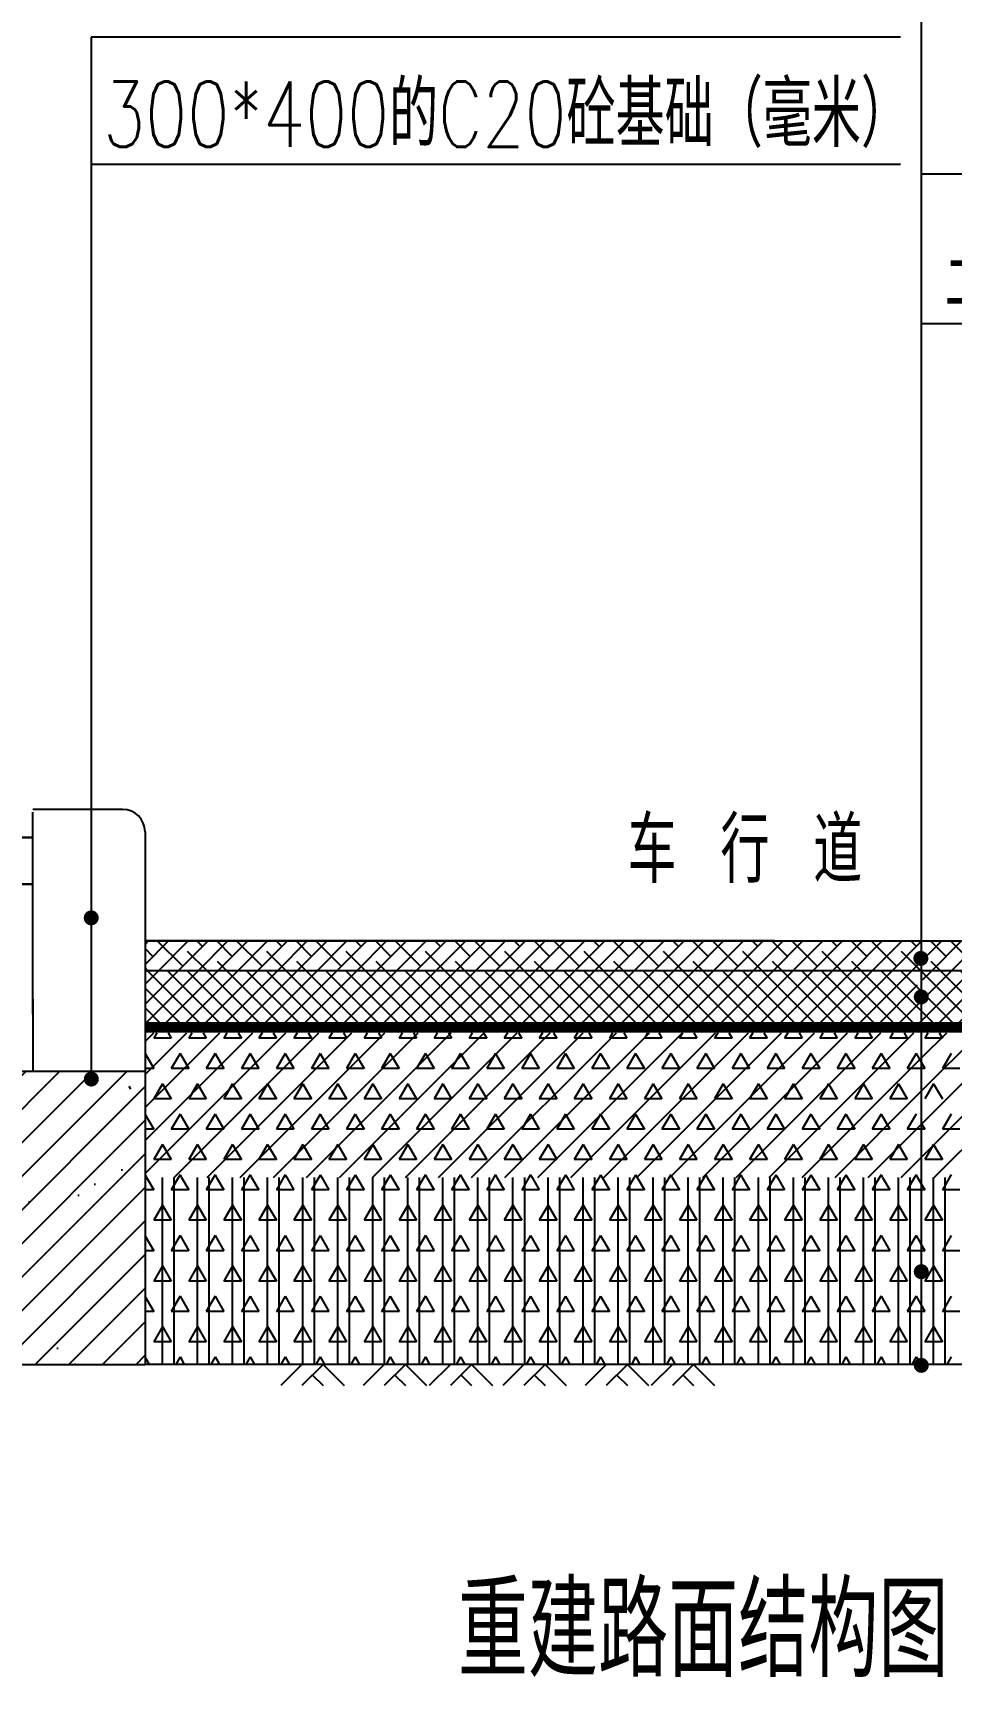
# Model space of a CAD drawing. Extents: x 755 to 3219, y -184 to 287.
# Drawn here: x 2882.8 to 2931.9, y -34.5 to 53.4 of the extents above; entities that cross this region are included whole.
import ezdxf

# ---------------------------------------------------------------- set-up
doc = ezdxf.new("R2010")
doc.units = 0
for name, color, linetype in [('2', 2, 'Continuous'), ('BX', 4, 'Continuous'), ('DIM', 4, 'Continuous'), ('pp-com', 7, 'Continuous'), ('R', 7, 'Continuous'), ('RN', 3, 'Continuous'), ('填充', 30, 'Continuous'), ('标注', 7, 'Continuous')]:
    doc.layers.add(name, color=color, linetype=linetype)
doc.styles.add('gpshz', font='txt.shx', dxfattribs={"width": 0.75, "bigfont": 'hztxt.shx'})
pattern_1 = [(37.5, (-610.9204, 17.651), (-0.320006, 9.788265), [0, -7.7216, 0, -8.636, 0, -8.255]), (7.5, (-610.92, 17.651), (8.990466, 14.3365), [0, -4.1656, 0, -6.9596, 0, -2.667]), (327.5, (-617.169, 17.651), (15.819847, 0.028744), [0, -2.54, 0, -9.144, 0, -11.938]), (317.5, (-617.169, 17.651), (15.27113, 4.458586), [0, -1.27, 0, -5.9944, 0, -6.858])]

msp = doc.modelspace()

# ---------------------------------------------------------------- hatches: boundary and pattern name
h = msp.add_hatch()
h.set_pattern_fill('ANSI31', color=256, scale=0.4, style=0)
h.set_pattern_definition([(45, (-610.9204, 17.6509), (-0.8980256, 0.8980256), [])])
h.paths.add_polyline_path([(2888.776, -2.253), (2888.772, -2.257), (2888.772, -2.085), (2885.894, -2.085), (2885.894, -2.306, -0.421592), (2886.099, -2.506, -1), (2885.699, -2.506, -0.406873), (2885.894, -2.306), (2885.894, -2.085), (2879.772, -2.085), (2879.772, -17.767), (2888.776, -17.767)])
h = msp.add_hatch()
h.set_pattern_fill('AR-SAND', color=256, scale=0.2, style=0)
h.set_pattern_definition(pattern_1)
h.paths.add_polyline_path([(2888.772, -2.885), (2888.772, -2.085), (2885.894, -2.085), (2885.894, -2.306, -0.421592), (2886.099, -2.506, -1), (2885.699, -2.506, -0.406873), (2885.894, -2.306), (2885.894, -2.085), (2879.772, -2.085), (2879.772, -17.767), (2888.776, -17.767), (2888.776, -2.885)])
h = msp.add_hatch()
h.set_pattern_fill('AR-SAND', color=256, style=0)
h.set_pattern_definition([(37.5, (-610.92, 17.65), (-1.60003, 48.94132), [0, -38.608, 0, -43.18, 0, -41.275]), (7.5, (-610.92, 17.65), (44.9523, 71.6825), [0, -20.828, 0, -34.798, 0, -13.335]), (327.5, (-642.162, 17.65), (79.09924, 0.1437), [0, -12.7, 0, -45.72, 0, -59.69]), (317.5, (-642.16, 17.65), (76.3556, 22.2929), [0, -6.35, 0, -29.972, 0, -34.29])])
h.paths.add_polyline_path([(2888.776, -2.253), (2888.772, -2.257), (2888.772, -2.085), (2885.894, -2.085), (2885.894, -2.306, -0.421592), (2886.099, -2.506, -1), (2885.699, -2.506, -0.406873), (2885.894, -2.306), (2885.894, -2.085), (2882.772, -2.085), (2882.772, -17.767), (2888.776, -17.767)])
h = msp.add_hatch()
h.set_pattern_fill('AR-SAND', color=256, scale=0.2, style=0)
h.set_pattern_definition(pattern_1)
h.paths.add_polyline_path([(2888.776, -2.253), (2888.772, -2.257), (2888.772, -2.085), (2885.894, -2.085), (2885.894, -2.306, -0.421592), (2886.099, -2.506, -1), (2885.699, -2.506, -0.406873), (2885.894, -2.306), (2885.894, -2.085), (2882.772, -2.085), (2882.772, -17.767), (2888.776, -17.767)])
at = {"layer": '填充'}
h = msp.add_hatch(dxfattribs=at)
h.set_pattern_fill('ANSI38', color=8, scale=6, style=0)
h.set_pattern_definition([(45, (-674.6232, 4.052), (-0.53033009, 0.53033009), []), (135, (-674.6232, 4.052), (-1.59099026, 0.53033009), [1.875, -1.125])])
h.paths.add_polyline_path([(2930.294, 4.482), (2930.294, 4.883), (2930.294, 4.883), (2930.294, 4.883), (2930.294, 4.482, -0.000002), (2930.294, 4.482), (2930.294, 4.883), (2888.772, 4.883), (2888.772, 3.283), (2930.294, 3.283), (2930.294, 3.842), (2930.294, 4.082), (2930.294, 4.082), (2930.294, 4.482, 0.000002)])
h.paths.add_polyline_path([(2952.761, 4.883), (2930.294, 4.883), (2930.294, 4.793, -0.414214), (2930.494, 4.593, -0.414211), (2930.294, 4.393), (2930.294, 3.283), (2952.761, 3.283)])
h = msp.add_hatch(dxfattribs=at)
h.set_pattern_fill('ANSI37', color=8, scale=6, style=0)
h.set_pattern_definition([(45, (-674.6232, 4.052), (-0.53033009, 0.53033009), []), (135, (-674.6232, 4.052), (-0.53033009, -0.53033009), [])])
h.paths.add_polyline_path([(2930.294, 2.425, -0.446775), (2930.072, 2.624, -0.446772), (2930.294, 2.823), (2930.294, 3.092), (2930.294, 3.092), (2930.294, 3.283), (2888.772, 3.283), (2888.772, 0.483), (2930.294, 0.483)])
h.paths.add_polyline_path([(2952.761, 3.283), (2930.294, 3.283), (2930.294, 2.823, -0.382387), (2930.472, 2.624, -0.382385), (2930.294, 2.425), (2930.294, 0.483), (2952.761, 0.483)])

# ---------------------------------------------------------------- linework, layer by layer
at = {"color": 6}
for p, q in [((2922.432, 4.883, 2085.19), (2888.776, 4.883, 2085.19)), ((2922.437, 4.883, 2085.19), (2888.781, 4.883, 2085.19)), ((2952.761, 3.283, 2085.19), (2888.781, 3.283, 2085.19)), ((2952.761, 0.483, 2085.19), (2888.781, 0.483, 2085.19))]:
    msp.add_line(p, q, dxfattribs=at)
at = {"color": 8}
for p, q in [((2888.772, -0.49), (2889.234, -0.027)), ((2888.772, -2.257), (2891.002, -0.027)), ((2888.776, -4.021), (2892.769, -0.027)), ((2888.776, -5.788), (2894.537, -0.027)), ((2888.776, -7.556), (2896.305, -0.027)), ((2890.333, -7.767), (2898.073, -0.027)), ((2892.101, -7.767), (2899.84, -0.027)), ((2893.869, -7.767), (2901.608, -0.027)), ((2895.637, -7.767), (2903.376, -0.027)), ((2897.404, -7.767), (2905.144, -0.027)), ((2899.172, -7.767), (2906.911, -0.027)), ((2900.94, -7.767), (2908.679, -0.027)), ((2902.708, -7.767), (2910.447, -0.027)), ((2904.475, -7.767), (2912.215, -0.027)), ((2906.243, -7.767), (2913.983, -0.027)), ((2908.011, -7.767), (2915.75, -0.027)), ((2909.779, -7.767), (2917.518, -0.027)), ((2911.547, -7.767), (2919.286, -0.027)), ((2913.314, -7.767), (2921.054, -0.027)), ((2915.082, -7.767), (2922.821, -0.027)), ((2916.85, -7.767), (2924.589, -0.027)), ((2918.618, -7.767), (2926.357, -0.027)), ((2920.385, -7.767), (2928.125, -0.027)), ((2922.153, -7.767), (2929.892, -0.027)), ((2930.295, -1.393), (2931.66, -0.027)), ((2930.295, -3.161), (2933.428, -0.027)), ((2930.295, -4.928), (2935.196, -0.027)), ((2930.295, -6.696), (2936.964, -0.027)), ((2930.992, -7.767), (2938.731, -0.027)), ((2923.921, -7.767), (2930.295, -1.393)), ((2925.689, -7.767), (2930.295, -3.161)), ((2927.456, -7.767), (2930.295, -4.928)), ((2929.224, -7.767), (2930.295, -6.696)), ((2889.705, -17.767), (2889.705, -7.767)), ((2890.33, -17.767), (2890.33, -7.767)), ((2891.58, -17.767), (2891.58, -7.767)), ((2892.205, -17.767), (2892.205, -7.767)), ((2893.455, -17.767), (2893.455, -7.767)), ((2894.08, -17.767), (2894.08, -7.767)), ((2895.33, -17.767), (2895.33, -7.767)), ((2895.955, -17.767), (2895.955, -7.767)), ((2897.205, -17.767), (2897.205, -7.767)), ((2897.83, -17.767), (2897.83, -7.767)), ((2899.08, -17.767), (2899.08, -7.767)), ((2899.705, -17.767), (2899.705, -7.767)), ((2900.955, -17.767), (2900.955, -7.767)), ((2901.58, -17.767), (2901.58, -7.767)), ((2902.83, -17.767), (2902.83, -7.767)), ((2903.455, -17.767), (2903.455, -7.767)), ((2904.705, -17.767), (2904.705, -7.767)), ((2905.33, -17.767), (2905.33, -7.767)), ((2906.58, -17.767), (2906.58, -7.767)), ((2907.205, -17.767), (2907.205, -7.767)), ((2908.455, -17.767), (2908.455, -7.767)), ((2909.08, -17.767), (2909.08, -7.767)), ((2910.33, -17.767), (2910.33, -7.767)), ((2910.955, -17.767), (2910.955, -7.767)), ((2912.205, -17.767), (2912.205, -7.767)), ((2912.83, -17.767), (2912.83, -7.767)), ((2914.08, -17.767), (2914.08, -7.767)), ((2914.705, -17.767), (2914.705, -7.767)), ((2915.955, -17.767), (2915.955, -7.767)), ((2916.58, -17.767), (2916.58, -7.767)), ((2917.83, -17.767), (2917.83, -7.767)), ((2918.455, -17.767), (2918.455, -7.767)), ((2919.705, -17.767), (2919.705, -7.767)), ((2920.33, -17.767), (2920.33, -7.767)), ((2921.58, -17.767), (2921.58, -7.767)), ((2922.205, -17.767), (2922.205, -7.767)), ((2923.455, -17.767), (2923.455, -7.767)), ((2924.08, -17.767), (2924.08, -7.767)), ((2925.33, -17.767), (2925.33, -7.767)), ((2925.955, -17.767), (2925.955, -7.767)), ((2927.205, -17.767), (2927.205, -7.767)), ((2927.83, -17.767), (2927.83, -7.767)), ((2929.08, -17.767), (2929.08, -7.767)), ((2929.705, -17.767), (2929.705, -7.767)), ((2930.955, -17.767), (2930.955, -7.767)), ((2931.58, -17.767), (2931.58, -7.767))]:
    msp.add_line(p, q, dxfattribs=at)
for p, q in [((2897.162, -17.767, 2085.19), (2896.031, -18.898, 2085.19)), ((2898.293, -17.767, 2085.19), (2897.162, -18.898, 2085.19)), ((2897.732, -18.337, 2085.19), (2898.293, -18.898, 2085.19)), ((2898.293, -17.767, 2085.19), (2899.425, -18.898, 2085.19)), ((2901.567, -17.767, 2085.19), (2900.436, -18.898, 2085.19)), ((2902.699, -17.767, 2085.19), (2901.567, -18.898, 2085.19)), ((2902.138, -18.337, 2085.19), (2902.699, -18.898, 2085.19)), ((2902.699, -17.767, 2085.19), (2903.83, -18.898, 2085.19)), ((2905.104, -17.767, 2085.19), (2903.973, -18.898, 2085.19)), ((2906.235, -17.767, 2085.19), (2905.104, -18.898, 2085.19)), ((2905.674, -18.337, 2085.19), (2906.235, -18.898, 2085.19)), ((2906.235, -17.767, 2085.19), (2907.367, -18.898, 2085.19)), ((2909.038, -17.767, 2085.19), (2907.906, -18.898, 2085.19)), ((2910.169, -17.767, 2085.19), (2909.038, -18.898, 2085.19)), ((2909.608, -18.337, 2085.19), (2910.169, -18.898, 2085.19)), ((2910.169, -17.767, 2085.19), (2911.3, -18.898, 2085.19)), ((2913.443, -17.767, 2085.19), (2912.312, -18.898, 2085.19)), ((2914.574, -17.767, 2085.19), (2913.443, -18.898, 2085.19)), ((2914.013, -18.337, 2085.19), (2914.574, -18.898, 2085.19)), ((2914.574, -17.767, 2085.19), (2915.706, -18.898, 2085.19)), ((2916.98, -17.767, 2085.19), (2915.848, -18.898, 2085.19)), ((2918.111, -17.767, 2085.19), (2916.98, -18.898, 2085.19)), ((2917.55, -18.337, 2085.19), (2918.111, -18.898, 2085.19)), ((2918.111, -17.767, 2085.19), (2919.242, -18.898, 2085.19))]:
    msp.add_line(p, q)
at = {"color": 6, "const_width": 0.5, "elevation": 2085.19}
msp.add_lwpolyline([(2888.776, 0.233), (2952.761, 0.233)], dxfattribs=at)
at = {"layer": '2', "const_width": 0.4}
for points, elevation in [([(2930.072, 3.948, 1), (2930.472, 3.948, 1)], 4170.379), ([(2930.095, 1.886, 1), (2930.495, 1.886, 1)], 4170.379), ([(2930.095, -12.81, 1), (2930.495, -12.81, 1)], 2085.19), ([(2930.095, -17.819, 1), (2930.495, -17.819, 1)], 2085.19)]:
    msp.add_lwpolyline(points, format="xyb", close=True, dxfattribs=dict(at, elevation=elevation))
at = {"layer": 'BX'}
for p, q in [((2887.572, 11.915, 2085.19), (2882.772, 11.915, 2085.19)), ((2888.772, 10.715, 2085.19), (2888.772, -2.885, 2085.19)), ((2879.772, -2.085, 2085.19), (2888.772, -2.085, 2085.19)), ((2879.772, -17.767, 2085.19), (2888.772, -17.767, 2085.19))]:
    msp.add_line(p, q, dxfattribs=at)
msp.add_arc((2887.572, 10.715, 2085.19), 1.2, 360, 90, dxfattribs=at)
at = {"layer": 'DIM', "const_width": 0.4, "elevation": 2085.19}
for points in [[(2885.694, 6.115, 1), (2886.094, 6.115, 1)], [(2885.699, -2.506, 1), (2886.099, -2.506, 1)]]:
    msp.add_lwpolyline(points, format="xyb", close=True, dxfattribs=at)
at = {"layer": 'pp-com', "color": 4}
for p, q in [((2882.772, 0.972, 2085.19), (2882.772, 11.772, 2085.19)), ((2882.772, 1.772, 2085.19), (2882.772, -2.085, 2085.19))]:
    msp.add_line(p, q, dxfattribs=at)
at = {"layer": 'R', "const_width": 0.125, "elevation": 2085.19}
for points in [[(2882.764, 10.415), (2848.632, 10.415)], [(2882.764, 7.915), (2848.632, 7.915)]]:
    msp.add_lwpolyline(points, dxfattribs=at)
at = {"layer": 'RN', "color": 6}
for p, q in [((2888.772, 4.883, 2085.19), (2922.432, 4.883, 2085.19)), ((2888.772, 4.883, 2085.19), (2912.515, 4.883, 2085.19)), ((2888.776, 4.883, 2085.19), (2952.761, 4.883, 2085.19)), ((2888.776, 0.233, 2085.19), (2888.776, -17.767, 2085.19)), ((2952.761, -17.767, 2085.19), (2888.776, -17.767, 2085.19))]:
    msp.add_line(p, q, dxfattribs=at)
at = {"layer": '填充', "color": 8}
for p, q in [((2889.404, -0.027), (2889.236, -0.319)), ((2890.173, -0.319), (2889.236, -0.319)), ((2890.005, -0.027), (2890.173, -0.319)), ((2891.279, -0.027), (2891.111, -0.319)), ((2892.048, -0.319), (2891.111, -0.319)), ((2891.88, -0.027), (2892.048, -0.319)), ((2893.154, -0.027), (2892.986, -0.319)), ((2893.923, -0.319), (2892.986, -0.319)), ((2893.755, -0.027), (2893.923, -0.319)), ((2895.029, -0.027), (2894.861, -0.319)), ((2895.798, -0.319), (2894.861, -0.319)), ((2895.63, -0.027), (2895.798, -0.319)), ((2896.904, -0.027), (2896.736, -0.319)), ((2897.673, -0.319), (2896.736, -0.319)), ((2897.505, -0.027), (2897.673, -0.319)), ((2898.779, -0.027), (2898.611, -0.319)), ((2899.548, -0.319), (2898.611, -0.319)), ((2899.38, -0.027), (2899.548, -0.319)), ((2900.654, -0.027), (2900.486, -0.319)), ((2901.423, -0.319), (2900.486, -0.319)), ((2901.255, -0.027), (2901.423, -0.319)), ((2902.529, -0.027), (2902.361, -0.319)), ((2903.298, -0.319), (2902.361, -0.319)), ((2903.13, -0.027), (2903.298, -0.319)), ((2904.404, -0.027), (2904.236, -0.319)), ((2905.173, -0.319), (2904.236, -0.319)), ((2905.005, -0.027), (2905.173, -0.319)), ((2906.279, -0.027), (2906.111, -0.319)), ((2907.048, -0.319), (2906.111, -0.319)), ((2906.88, -0.027), (2907.048, -0.319)), ((2908.154, -0.027), (2907.986, -0.319)), ((2908.923, -0.319), (2907.986, -0.319)), ((2908.755, -0.027), (2908.923, -0.319)), ((2910.029, -0.027), (2909.861, -0.319)), ((2910.798, -0.319), (2909.861, -0.319)), ((2910.63, -0.027), (2910.798, -0.319)), ((2911.904, -0.027), (2911.736, -0.319)), ((2912.673, -0.319), (2911.736, -0.319)), ((2912.505, -0.027), (2912.673, -0.319)), ((2913.779, -0.027), (2913.611, -0.319)), ((2914.548, -0.319), (2913.611, -0.319)), ((2914.38, -0.027), (2914.548, -0.319)), ((2915.654, -0.027), (2915.486, -0.319)), ((2916.423, -0.319), (2915.486, -0.319)), ((2916.255, -0.027), (2916.423, -0.319)), ((2917.529, -0.027), (2917.361, -0.319)), ((2918.298, -0.319), (2917.361, -0.319)), ((2918.13, -0.027), (2918.298, -0.319)), ((2919.404, -0.027), (2919.236, -0.319)), ((2920.173, -0.319), (2919.236, -0.319)), ((2920.005, -0.027), (2920.173, -0.319)), ((2921.279, -0.027), (2921.111, -0.319)), ((2922.048, -0.319), (2921.111, -0.319)), ((2921.88, -0.027), (2922.048, -0.319)), ((2923.154, -0.027), (2922.986, -0.319)), ((2923.923, -0.319), (2922.986, -0.319)), ((2923.755, -0.027), (2923.923, -0.319)), ((2925.029, -0.027), (2924.861, -0.319)), ((2925.798, -0.319), (2924.861, -0.319)), ((2925.63, -0.027), (2925.798, -0.319)), ((2926.904, -0.027), (2926.736, -0.319)), ((2927.673, -0.319), (2926.736, -0.319)), ((2927.505, -0.027), (2927.673, -0.319)), ((2928.779, -0.027), (2928.611, -0.319)), ((2929.548, -0.319), (2928.611, -0.319)), ((2929.38, -0.027), (2929.548, -0.319)), ((2930.654, -0.027), (2930.486, -0.319)), ((2931.423, -0.319), (2930.486, -0.319)), ((2931.255, -0.027), (2931.423, -0.319)), ((2888.772, -1.139), (2889.236, -1.943)), ((2890.642, -1.131), (2890.173, -1.943)), ((2890.642, -1.131), (2891.111, -1.943)), ((2892.517, -1.131), (2892.048, -1.943)), ((2892.517, -1.131), (2892.986, -1.943)), ((2894.392, -1.131), (2893.923, -1.943)), ((2894.392, -1.131), (2894.861, -1.943)), ((2896.267, -1.131), (2895.798, -1.943)), ((2896.267, -1.131), (2896.736, -1.943)), ((2898.142, -1.131), (2897.673, -1.943)), ((2898.142, -1.131), (2898.611, -1.943)), ((2900.017, -1.131), (2899.548, -1.943)), ((2900.017, -1.131), (2900.486, -1.943)), ((2901.892, -1.131), (2901.423, -1.943)), ((2901.892, -1.131), (2902.361, -1.943)), ((2903.767, -1.131), (2903.298, -1.943)), ((2903.767, -1.131), (2904.236, -1.943)), ((2905.642, -1.131), (2905.173, -1.943)), ((2905.642, -1.131), (2906.111, -1.943)), ((2907.517, -1.131), (2907.048, -1.943)), ((2907.517, -1.131), (2907.986, -1.943)), ((2909.392, -1.131), (2908.923, -1.943)), ((2909.392, -1.131), (2909.861, -1.943)), ((2911.267, -1.131), (2910.798, -1.943)), ((2911.267, -1.131), (2911.736, -1.943)), ((2913.142, -1.131), (2912.673, -1.943)), ((2913.142, -1.131), (2913.611, -1.943)), ((2915.017, -1.131), (2914.548, -1.943)), ((2915.017, -1.131), (2915.486, -1.943)), ((2916.892, -1.131), (2916.423, -1.943)), ((2916.892, -1.131), (2917.361, -1.943)), ((2918.767, -1.131), (2918.298, -1.943)), ((2918.767, -1.131), (2919.236, -1.943)), ((2920.642, -1.131), (2920.173, -1.943)), ((2920.642, -1.131), (2921.111, -1.943)), ((2922.517, -1.131), (2922.048, -1.943)), ((2922.517, -1.131), (2922.986, -1.943)), ((2924.392, -1.131), (2923.923, -1.943)), ((2924.392, -1.131), (2924.861, -1.943)), ((2926.267, -1.131), (2925.798, -1.943)), ((2926.267, -1.131), (2926.736, -1.943)), ((2928.142, -1.131), (2927.673, -1.943)), ((2928.142, -1.131), (2928.611, -1.943)), ((2930.017, -1.131), (2929.548, -1.943)), ((2930.017, -1.131), (2930.295, -1.612)), ((2930.295, -1.612), (2930.486, -1.943)), ((2931.892, -1.131), (2931.423, -1.943)), ((2889.236, -1.943), (2888.772, -1.943)), ((2891.111, -1.943), (2890.173, -1.943)), ((2892.986, -1.943), (2892.048, -1.943)), ((2894.861, -1.943), (2893.923, -1.943)), ((2896.736, -1.943), (2895.798, -1.943)), ((2898.611, -1.943), (2897.673, -1.943)), ((2900.486, -1.943), (2899.548, -1.943)), ((2902.361, -1.943), (2901.423, -1.943)), ((2904.236, -1.943), (2903.298, -1.943)), ((2906.111, -1.943), (2905.173, -1.943)), ((2907.986, -1.943), (2907.048, -1.943)), ((2909.861, -1.943), (2908.923, -1.943)), ((2911.736, -1.943), (2910.798, -1.943)), ((2913.611, -1.943), (2912.673, -1.943)), ((2915.486, -1.943), (2914.548, -1.943)), ((2917.361, -1.943), (2916.423, -1.943)), ((2919.236, -1.943), (2918.298, -1.943)), ((2921.111, -1.943), (2920.173, -1.943)), ((2922.986, -1.943), (2922.048, -1.943)), ((2924.861, -1.943), (2923.923, -1.943)), ((2926.736, -1.943), (2925.798, -1.943)), ((2928.611, -1.943), (2927.673, -1.943)), ((2930.295, -1.943), (2929.548, -1.943)), ((2930.486, -1.943), (2930.295, -1.943)), ((2932.361, -1.943), (2931.423, -1.943)), ((2887.904, -2.885), (2887.992, -3.037)), ((2889.705, -2.755), (2889.236, -3.567)), ((2889.705, -2.755), (2890.173, -3.567)), ((2891.58, -2.755), (2891.111, -3.567)), ((2891.58, -2.755), (2892.048, -3.567)), ((2893.455, -2.755), (2892.986, -3.567)), ((2893.455, -2.755), (2893.923, -3.567)), ((2895.33, -2.755), (2894.861, -3.567)), ((2895.33, -2.755), (2895.798, -3.567)), ((2897.205, -2.755), (2896.736, -3.567)), ((2897.205, -2.755), (2897.673, -3.567)), ((2899.08, -2.755), (2898.611, -3.567)), ((2899.08, -2.755), (2899.548, -3.567)), ((2900.955, -2.755), (2900.486, -3.567)), ((2900.955, -2.755), (2901.423, -3.567)), ((2902.83, -2.755), (2902.361, -3.567)), ((2902.83, -2.755), (2903.298, -3.567)), ((2904.705, -2.755), (2904.236, -3.567)), ((2904.705, -2.755), (2905.173, -3.567)), ((2906.58, -2.755), (2906.111, -3.567)), ((2906.58, -2.755), (2907.048, -3.567)), ((2908.455, -2.755), (2907.986, -3.567)), ((2908.455, -2.755), (2908.923, -3.567)), ((2910.33, -2.755), (2909.861, -3.567)), ((2910.33, -2.755), (2910.798, -3.567)), ((2912.205, -2.755), (2911.736, -3.567)), ((2912.205, -2.755), (2912.673, -3.567)), ((2914.08, -2.755), (2913.611, -3.567)), ((2914.08, -2.755), (2914.548, -3.567)), ((2915.955, -2.755), (2915.486, -3.567)), ((2915.955, -2.755), (2916.423, -3.567)), ((2917.83, -2.755), (2917.361, -3.567)), ((2917.83, -2.755), (2918.298, -3.567)), ((2919.705, -2.755), (2919.236, -3.567)), ((2919.705, -2.755), (2920.173, -3.567)), ((2921.58, -2.755), (2921.111, -3.567)), ((2921.58, -2.755), (2922.048, -3.567)), ((2923.455, -2.755), (2922.986, -3.567)), ((2923.455, -2.755), (2923.923, -3.567)), ((2925.33, -2.755), (2924.861, -3.567)), ((2925.33, -2.755), (2925.798, -3.567)), ((2927.205, -2.755), (2926.736, -3.567)), ((2927.205, -2.755), (2927.673, -3.567)), ((2929.08, -2.755), (2928.611, -3.567)), ((2929.08, -2.755), (2929.548, -3.567)), ((2930.955, -2.755), (2930.486, -3.567)), ((2930.955, -2.755), (2931.423, -3.567)), ((2888.776, -4.395), (2889.236, -5.191)), ((2890.173, -3.567), (2889.236, -3.567)), ((2890.642, -4.379), (2890.173, -5.191)), ((2890.642, -4.379), (2891.111, -5.191)), ((2892.048, -3.567), (2891.111, -3.567)), ((2892.517, -4.379), (2892.048, -5.191)), ((2892.517, -4.379), (2892.986, -5.191)), ((2893.923, -3.567), (2892.986, -3.567)), ((2894.392, -4.379), (2893.923, -5.191)), ((2894.392, -4.379), (2894.861, -5.191)), ((2895.798, -3.567), (2894.861, -3.567)), ((2896.267, -4.379), (2895.798, -5.191)), ((2896.267, -4.379), (2896.736, -5.191)), ((2897.673, -3.567), (2896.736, -3.567)), ((2898.142, -4.379), (2897.673, -5.191)), ((2898.142, -4.379), (2898.611, -5.191)), ((2899.548, -3.567), (2898.611, -3.567)), ((2900.017, -4.379), (2899.548, -5.191)), ((2900.017, -4.379), (2900.486, -5.191)), ((2901.423, -3.567), (2900.486, -3.567)), ((2901.892, -4.379), (2901.423, -5.191)), ((2901.892, -4.379), (2902.361, -5.191)), ((2903.298, -3.567), (2902.361, -3.567)), ((2903.767, -4.379), (2903.298, -5.191)), ((2903.767, -4.379), (2904.236, -5.191)), ((2905.173, -3.567), (2904.236, -3.567)), ((2905.642, -4.379), (2905.173, -5.191)), ((2905.642, -4.379), (2906.111, -5.191)), ((2907.048, -3.567), (2906.111, -3.567)), ((2907.517, -4.379), (2907.048, -5.191)), ((2907.517, -4.379), (2907.986, -5.191)), ((2908.923, -3.567), (2907.986, -3.567)), ((2909.392, -4.379), (2908.923, -5.191)), ((2909.392, -4.379), (2909.861, -5.191)), ((2910.798, -3.567), (2909.861, -3.567)), ((2911.267, -4.379), (2910.798, -5.191)), ((2911.267, -4.379), (2911.736, -5.191)), ((2912.673, -3.567), (2911.736, -3.567)), ((2913.142, -4.379), (2912.673, -5.191)), ((2913.142, -4.379), (2913.611, -5.191)), ((2914.548, -3.567), (2913.611, -3.567)), ((2915.017, -4.379), (2914.548, -5.191)), ((2915.017, -4.379), (2915.486, -5.191)), ((2916.423, -3.567), (2915.486, -3.567)), ((2916.892, -4.379), (2916.423, -5.191)), ((2916.892, -4.379), (2917.361, -5.191)), ((2918.298, -3.567), (2917.361, -3.567)), ((2918.767, -4.379), (2918.298, -5.191)), ((2918.767, -4.379), (2919.236, -5.191)), ((2920.173, -3.567), (2919.236, -3.567)), ((2920.642, -4.379), (2920.173, -5.191)), ((2920.642, -4.379), (2921.111, -5.191)), ((2922.048, -3.567), (2921.111, -3.567)), ((2922.517, -4.379), (2922.048, -5.191)), ((2922.517, -4.379), (2922.986, -5.191)), ((2923.923, -3.567), (2922.986, -3.567)), ((2924.392, -4.379), (2923.923, -5.191)), ((2924.392, -4.379), (2924.861, -5.191)), ((2925.798, -3.567), (2924.861, -3.567)), ((2926.267, -4.379), (2925.798, -5.191)), ((2926.267, -4.379), (2926.736, -5.191)), ((2927.673, -3.567), (2926.736, -3.567)), ((2928.142, -4.379), (2927.673, -5.191)), ((2928.142, -4.379), (2928.611, -5.191)), ((2929.548, -3.567), (2928.611, -3.567)), ((2930.017, -4.379), (2929.548, -5.191)), ((2931.892, -4.379), (2931.423, -5.191)), ((2889.236, -5.191), (2888.776, -5.191)), ((2891.111, -5.191), (2890.173, -5.191)), ((2892.986, -5.191), (2892.048, -5.191)), ((2894.861, -5.191), (2893.923, -5.191)), ((2896.736, -5.191), (2895.798, -5.191)), ((2898.611, -5.191), (2897.673, -5.191)), ((2900.486, -5.191), (2899.548, -5.191)), ((2902.361, -5.191), (2901.423, -5.191)), ((2904.236, -5.191), (2903.298, -5.191)), ((2906.111, -5.191), (2905.173, -5.191)), ((2907.986, -5.191), (2907.048, -5.191)), ((2909.861, -5.191), (2908.923, -5.191)), ((2911.736, -5.191), (2910.798, -5.191)), ((2913.611, -5.191), (2912.673, -5.191)), ((2915.486, -5.191), (2914.548, -5.191)), ((2917.361, -5.191), (2916.423, -5.191)), ((2919.236, -5.191), (2918.298, -5.191)), ((2921.111, -5.191), (2920.173, -5.191)), ((2922.986, -5.191), (2922.048, -5.191)), ((2924.861, -5.191), (2923.923, -5.191)), ((2926.736, -5.191), (2925.798, -5.191)), ((2928.611, -5.191), (2927.673, -5.191)), ((2930.295, -5.191), (2929.548, -5.191)), ((2930.295, -4.86), (2930.486, -5.191)), ((2930.486, -5.191), (2930.295, -5.191)), ((2932.361, -5.191), (2931.423, -5.191)), ((2889.705, -6.003), (2889.236, -6.815)), ((2889.705, -6.003), (2890.173, -6.815)), ((2891.58, -6.003), (2891.111, -6.815)), ((2891.58, -6.003), (2892.048, -6.815)), ((2893.455, -6.003), (2892.986, -6.815)), ((2893.455, -6.003), (2893.923, -6.815)), ((2895.33, -6.003), (2894.861, -6.815)), ((2895.33, -6.003), (2895.798, -6.815)), ((2897.205, -6.003), (2896.736, -6.815)), ((2897.205, -6.003), (2897.673, -6.815)), ((2899.08, -6.003), (2898.611, -6.815)), ((2899.08, -6.003), (2899.548, -6.815)), ((2900.955, -6.003), (2900.486, -6.815)), ((2900.955, -6.003), (2901.423, -6.815)), ((2902.83, -6.003), (2902.361, -6.815)), ((2902.83, -6.003), (2903.298, -6.815)), ((2904.705, -6.003), (2904.236, -6.815)), ((2904.705, -6.003), (2905.173, -6.815)), ((2906.58, -6.003), (2906.111, -6.815)), ((2906.58, -6.003), (2907.048, -6.815)), ((2908.455, -6.003), (2907.986, -6.815)), ((2908.455, -6.003), (2908.923, -6.815)), ((2910.33, -6.003), (2909.861, -6.815)), ((2910.33, -6.003), (2910.798, -6.815)), ((2912.205, -6.003), (2911.736, -6.815)), ((2912.205, -6.003), (2912.673, -6.815)), ((2914.08, -6.003), (2913.611, -6.815)), ((2914.08, -6.003), (2914.548, -6.815)), ((2915.955, -6.003), (2915.486, -6.815)), ((2915.955, -6.003), (2916.423, -6.815)), ((2917.83, -6.003), (2917.361, -6.815)), ((2917.83, -6.003), (2918.298, -6.815)), ((2919.705, -6.003), (2919.236, -6.815)), ((2919.705, -6.003), (2920.173, -6.815)), ((2921.58, -6.003), (2921.111, -6.815)), ((2921.58, -6.003), (2922.048, -6.815)), ((2923.455, -6.003), (2922.986, -6.815)), ((2923.455, -6.003), (2923.923, -6.815)), ((2925.33, -6.003), (2924.861, -6.815)), ((2925.33, -6.003), (2925.798, -6.815)), ((2927.205, -6.003), (2926.736, -6.815)), ((2927.205, -6.003), (2927.673, -6.815)), ((2929.08, -6.003), (2928.611, -6.815)), ((2929.08, -6.003), (2929.548, -6.815)), ((2930.955, -6.003), (2930.486, -6.815)), ((2930.955, -6.003), (2931.423, -6.815)), ((2890.173, -6.815), (2889.236, -6.815)), ((2892.048, -6.815), (2891.111, -6.815)), ((2893.923, -6.815), (2892.986, -6.815)), ((2895.798, -6.815), (2894.861, -6.815)), ((2897.673, -6.815), (2896.736, -6.815)), ((2899.548, -6.815), (2898.611, -6.815)), ((2901.423, -6.815), (2900.486, -6.815)), ((2903.298, -6.815), (2902.361, -6.815)), ((2905.173, -6.815), (2904.236, -6.815)), ((2907.048, -6.815), (2906.111, -6.815)), ((2908.923, -6.815), (2907.986, -6.815)), ((2910.798, -6.815), (2909.861, -6.815)), ((2912.673, -6.815), (2911.736, -6.815)), ((2914.548, -6.815), (2913.611, -6.815)), ((2916.423, -6.815), (2915.486, -6.815)), ((2918.298, -6.815), (2917.361, -6.815)), ((2920.173, -6.815), (2919.236, -6.815)), ((2922.048, -6.815), (2921.111, -6.815)), ((2923.923, -6.815), (2922.986, -6.815)), ((2925.798, -6.815), (2924.861, -6.815)), ((2927.673, -6.815), (2926.736, -6.815)), ((2929.548, -6.815), (2928.611, -6.815)), ((2931.423, -6.815), (2930.486, -6.815)), ((2888.776, -7.642), (2888.848, -7.767)), ((2888.848, -7.767), (2889.236, -8.438)), ((2890.561, -7.767), (2890.173, -8.438)), ((2890.642, -7.627), (2890.561, -7.767)), ((2890.642, -7.627), (2890.723, -7.767)), ((2890.723, -7.767), (2891.111, -8.438)), ((2892.436, -7.767), (2892.048, -8.438)), ((2892.517, -7.627), (2892.436, -7.767)), ((2892.517, -7.627), (2892.598, -7.767)), ((2892.598, -7.767), (2892.986, -8.438)), ((2894.311, -7.767), (2893.923, -8.438)), ((2894.392, -7.627), (2894.311, -7.767)), ((2894.392, -7.627), (2894.473, -7.767)), ((2894.473, -7.767), (2894.861, -8.438)), ((2896.186, -7.767), (2895.798, -8.438)), ((2896.267, -7.627), (2896.186, -7.767)), ((2896.267, -7.627), (2896.348, -7.767)), ((2896.348, -7.767), (2896.736, -8.438)), ((2898.061, -7.767), (2897.673, -8.438)), ((2898.142, -7.627), (2898.061, -7.767)), ((2898.142, -7.627), (2898.223, -7.767)), ((2898.223, -7.767), (2898.611, -8.438)), ((2899.936, -7.767), (2899.548, -8.438)), ((2900.017, -7.627), (2899.936, -7.767)), ((2900.017, -7.627), (2900.098, -7.767)), ((2900.098, -7.767), (2900.486, -8.438)), ((2901.811, -7.767), (2901.423, -8.438)), ((2901.892, -7.627), (2901.811, -7.767)), ((2901.892, -7.627), (2901.973, -7.767)), ((2901.973, -7.767), (2902.361, -8.438)), ((2903.686, -7.767), (2903.298, -8.438)), ((2903.767, -7.627), (2903.686, -7.767)), ((2903.767, -7.627), (2903.848, -7.767)), ((2903.848, -7.767), (2904.236, -8.438)), ((2905.561, -7.767), (2905.173, -8.438)), ((2905.642, -7.627), (2905.561, -7.767)), ((2905.642, -7.627), (2905.723, -7.767)), ((2905.723, -7.767), (2906.111, -8.438)), ((2907.436, -7.767), (2907.048, -8.438)), ((2907.517, -7.627), (2907.436, -7.767)), ((2907.517, -7.627), (2907.598, -7.767)), ((2907.598, -7.767), (2907.986, -8.438)), ((2909.311, -7.767), (2908.923, -8.438)), ((2909.392, -7.627), (2909.311, -7.767)), ((2909.392, -7.627), (2909.473, -7.767)), ((2909.473, -7.767), (2909.861, -8.438)), ((2911.186, -7.767), (2910.798, -8.438)), ((2911.267, -7.627), (2911.186, -7.767)), ((2911.267, -7.627), (2911.348, -7.767)), ((2911.348, -7.767), (2911.736, -8.438)), ((2913.061, -7.767), (2912.673, -8.438)), ((2913.142, -7.627), (2913.061, -7.767)), ((2913.142, -7.627), (2913.223, -7.767)), ((2913.223, -7.767), (2913.611, -8.438)), ((2914.936, -7.767), (2914.548, -8.438)), ((2915.017, -7.627), (2914.936, -7.767)), ((2915.017, -7.627), (2915.098, -7.767)), ((2915.098, -7.767), (2915.486, -8.438)), ((2916.811, -7.767), (2916.423, -8.438)), ((2916.892, -7.627), (2916.811, -7.767)), ((2916.892, -7.627), (2916.973, -7.767)), ((2916.973, -7.767), (2917.361, -8.438)), ((2918.686, -7.767), (2918.298, -8.438)), ((2918.767, -7.627), (2918.686, -7.767)), ((2918.767, -7.627), (2918.848, -7.767)), ((2918.848, -7.767), (2919.236, -8.438)), ((2920.561, -7.767), (2920.173, -8.438)), ((2920.642, -7.627), (2920.561, -7.767)), ((2920.642, -7.627), (2920.723, -7.767)), ((2920.723, -7.767), (2921.111, -8.438)), ((2922.436, -7.767), (2922.048, -8.438)), ((2922.517, -7.627), (2922.436, -7.767)), ((2922.517, -7.627), (2922.598, -7.767)), ((2922.598, -7.767), (2922.986, -8.438)), ((2924.311, -7.767), (2923.923, -8.438)), ((2924.392, -7.627), (2924.311, -7.767)), ((2924.392, -7.627), (2924.473, -7.767)), ((2924.473, -7.767), (2924.861, -8.438)), ((2926.186, -7.767), (2925.798, -8.438)), ((2926.267, -7.627), (2926.186, -7.767)), ((2926.267, -7.627), (2926.348, -7.767)), ((2926.348, -7.767), (2926.736, -8.438)), ((2928.061, -7.767), (2927.673, -8.438)), ((2928.142, -7.627), (2928.061, -7.767)), ((2928.142, -7.627), (2928.223, -7.767)), ((2928.223, -7.767), (2928.611, -8.438)), ((2929.936, -7.767), (2929.548, -8.438)), ((2930.017, -7.627), (2929.936, -7.767)), ((2930.017, -7.627), (2930.098, -7.767)), ((2930.098, -7.767), (2930.295, -8.108)), ((2931.811, -7.767), (2931.423, -8.438)), ((2931.892, -7.627), (2931.811, -7.767)), ((2889.236, -8.438), (2888.776, -8.438)), ((2891.111, -8.438), (2890.173, -8.438)), ((2892.986, -8.438), (2892.048, -8.438)), ((2894.861, -8.438), (2893.923, -8.438)), ((2896.736, -8.438), (2895.798, -8.438)), ((2898.611, -8.438), (2897.673, -8.438)), ((2900.486, -8.438), (2899.548, -8.438)), ((2902.361, -8.438), (2901.423, -8.438)), ((2904.236, -8.438), (2903.298, -8.438)), ((2906.111, -8.438), (2905.173, -8.438)), ((2907.986, -8.438), (2907.048, -8.438)), ((2909.861, -8.438), (2908.923, -8.438)), ((2911.736, -8.438), (2910.798, -8.438)), ((2913.611, -8.438), (2912.673, -8.438)), ((2915.486, -8.438), (2914.548, -8.438)), ((2917.361, -8.438), (2916.423, -8.438)), ((2919.236, -8.438), (2918.298, -8.438)), ((2921.111, -8.438), (2920.173, -8.438)), ((2922.986, -8.438), (2922.048, -8.438)), ((2924.861, -8.438), (2923.923, -8.438)), ((2926.736, -8.438), (2925.798, -8.438)), ((2928.611, -8.438), (2927.673, -8.438)), ((2930.295, -8.438), (2929.548, -8.438)), ((2930.295, -8.108), (2930.486, -8.438)), ((2930.486, -8.438), (2930.295, -8.438)), ((2932.361, -8.438), (2931.423, -8.438)), ((2889.705, -9.25), (2889.236, -10.062)), ((2889.705, -9.25), (2890.173, -10.062)), ((2891.58, -9.25), (2891.111, -10.062)), ((2891.58, -9.25), (2892.048, -10.062)), ((2893.455, -9.25), (2892.986, -10.062)), ((2893.455, -9.25), (2893.923, -10.062)), ((2895.33, -9.25), (2894.861, -10.062)), ((2895.33, -9.25), (2895.798, -10.062)), ((2897.205, -9.25), (2896.736, -10.062)), ((2897.205, -9.25), (2897.673, -10.062)), ((2899.08, -9.25), (2898.611, -10.062)), ((2899.08, -9.25), (2899.548, -10.062)), ((2900.955, -9.25), (2900.486, -10.062)), ((2900.955, -9.25), (2901.423, -10.062)), ((2902.83, -9.25), (2902.361, -10.062)), ((2902.83, -9.25), (2903.298, -10.062)), ((2904.705, -9.25), (2904.236, -10.062)), ((2904.705, -9.25), (2905.173, -10.062)), ((2906.58, -9.25), (2906.111, -10.062)), ((2906.58, -9.25), (2907.048, -10.062)), ((2908.455, -9.25), (2907.986, -10.062)), ((2908.455, -9.25), (2908.923, -10.062)), ((2910.33, -9.25), (2909.861, -10.062)), ((2910.33, -9.25), (2910.798, -10.062)), ((2912.205, -9.25), (2911.736, -10.062)), ((2912.205, -9.25), (2912.673, -10.062)), ((2914.08, -9.25), (2913.611, -10.062)), ((2914.08, -9.25), (2914.548, -10.062)), ((2915.955, -9.25), (2915.486, -10.062)), ((2915.955, -9.25), (2916.423, -10.062)), ((2917.83, -9.25), (2917.361, -10.062)), ((2917.83, -9.25), (2918.298, -10.062)), ((2919.705, -9.25), (2919.236, -10.062)), ((2919.705, -9.25), (2920.173, -10.062)), ((2921.58, -9.25), (2921.111, -10.062)), ((2921.58, -9.25), (2922.048, -10.062)), ((2923.455, -9.25), (2922.986, -10.062)), ((2923.455, -9.25), (2923.923, -10.062)), ((2925.33, -9.25), (2924.861, -10.062)), ((2925.33, -9.25), (2925.798, -10.062)), ((2927.205, -9.25), (2926.736, -10.062)), ((2927.205, -9.25), (2927.673, -10.062)), ((2929.08, -9.25), (2928.611, -10.062)), ((2929.08, -9.25), (2929.548, -10.062)), ((2930.955, -9.25), (2930.486, -10.062)), ((2930.955, -9.25), (2931.423, -10.062)), ((2890.173, -10.062), (2889.236, -10.062)), ((2892.048, -10.062), (2891.111, -10.062)), ((2893.923, -10.062), (2892.986, -10.062)), ((2895.798, -10.062), (2894.861, -10.062)), ((2897.673, -10.062), (2896.736, -10.062)), ((2899.548, -10.062), (2898.611, -10.062)), ((2901.423, -10.062), (2900.486, -10.062)), ((2903.298, -10.062), (2902.361, -10.062)), ((2905.173, -10.062), (2904.236, -10.062)), ((2907.048, -10.062), (2906.111, -10.062)), ((2908.923, -10.062), (2907.986, -10.062)), ((2910.798, -10.062), (2909.861, -10.062)), ((2912.673, -10.062), (2911.736, -10.062)), ((2914.548, -10.062), (2913.611, -10.062)), ((2916.423, -10.062), (2915.486, -10.062)), ((2918.298, -10.062), (2917.361, -10.062)), ((2920.173, -10.062), (2919.236, -10.062)), ((2922.048, -10.062), (2921.111, -10.062)), ((2923.923, -10.062), (2922.986, -10.062)), ((2925.798, -10.062), (2924.861, -10.062)), ((2927.673, -10.062), (2926.736, -10.062)), ((2929.548, -10.062), (2928.611, -10.062)), ((2931.423, -10.062), (2930.486, -10.062)), ((2888.767, -10.874), (2889.236, -11.686)), ((2890.642, -10.874), (2890.173, -11.686)), ((2890.642, -10.874), (2891.111, -11.686)), ((2892.517, -10.874), (2892.048, -11.686)), ((2892.517, -10.874), (2892.986, -11.686)), ((2894.392, -10.874), (2893.923, -11.686)), ((2894.392, -10.874), (2894.861, -11.686)), ((2896.267, -10.874), (2895.798, -11.686)), ((2896.267, -10.874), (2896.736, -11.686)), ((2898.142, -10.874), (2897.673, -11.686)), ((2898.142, -10.874), (2898.611, -11.686)), ((2900.017, -10.874), (2899.548, -11.686)), ((2900.017, -10.874), (2900.486, -11.686)), ((2901.892, -10.874), (2901.423, -11.686)), ((2901.892, -10.874), (2902.361, -11.686)), ((2903.767, -10.874), (2903.298, -11.686)), ((2903.767, -10.874), (2904.236, -11.686)), ((2905.642, -10.874), (2905.173, -11.686)), ((2905.642, -10.874), (2906.111, -11.686)), ((2907.517, -10.874), (2907.048, -11.686)), ((2907.517, -10.874), (2907.986, -11.686)), ((2909.392, -10.874), (2908.923, -11.686)), ((2909.392, -10.874), (2909.861, -11.686)), ((2911.267, -10.874), (2910.798, -11.686)), ((2911.267, -10.874), (2911.736, -11.686)), ((2913.142, -10.874), (2912.673, -11.686)), ((2913.142, -10.874), (2913.611, -11.686)), ((2915.017, -10.874), (2914.548, -11.686)), ((2915.017, -10.874), (2915.486, -11.686)), ((2916.892, -10.874), (2916.423, -11.686)), ((2916.892, -10.874), (2917.361, -11.686)), ((2918.767, -10.874), (2918.298, -11.686)), ((2918.767, -10.874), (2919.236, -11.686)), ((2920.642, -10.874), (2920.173, -11.686)), ((2920.642, -10.874), (2921.111, -11.686)), ((2922.517, -10.874), (2922.048, -11.686)), ((2922.517, -10.874), (2922.986, -11.686)), ((2924.392, -10.874), (2923.923, -11.686)), ((2924.392, -10.874), (2924.861, -11.686)), ((2926.267, -10.874), (2925.798, -11.686)), ((2926.267, -10.874), (2926.736, -11.686)), ((2928.142, -10.874), (2927.673, -11.686)), ((2928.142, -10.874), (2928.611, -11.686)), ((2930.017, -10.874), (2929.548, -11.686)), ((2930.017, -10.874), (2930.295, -11.355)), ((2930.295, -11.355), (2930.486, -11.686)), ((2931.892, -10.874), (2931.423, -11.686)), ((2889.236, -11.686), (2888.776, -11.686)), ((2891.111, -11.686), (2890.173, -11.686)), ((2892.986, -11.686), (2892.048, -11.686)), ((2894.861, -11.686), (2893.923, -11.686)), ((2896.736, -11.686), (2895.798, -11.686)), ((2898.611, -11.686), (2897.673, -11.686)), ((2900.486, -11.686), (2899.548, -11.686)), ((2902.361, -11.686), (2901.423, -11.686)), ((2904.236, -11.686), (2903.298, -11.686)), ((2906.111, -11.686), (2905.173, -11.686)), ((2907.986, -11.686), (2907.048, -11.686)), ((2909.861, -11.686), (2908.923, -11.686)), ((2911.736, -11.686), (2910.798, -11.686)), ((2913.611, -11.686), (2912.673, -11.686)), ((2915.486, -11.686), (2914.548, -11.686)), ((2917.361, -11.686), (2916.423, -11.686)), ((2919.236, -11.686), (2918.298, -11.686)), ((2921.111, -11.686), (2920.173, -11.686)), ((2922.986, -11.686), (2922.048, -11.686)), ((2924.861, -11.686), (2923.923, -11.686)), ((2926.736, -11.686), (2925.798, -11.686)), ((2928.611, -11.686), (2927.673, -11.686)), ((2930.295, -11.686), (2929.548, -11.686)), ((2930.486, -11.686), (2930.295, -11.686)), ((2932.361, -11.686), (2931.423, -11.686)), ((2889.705, -12.498), (2889.236, -13.31)), ((2889.705, -12.498), (2890.173, -13.31)), ((2891.58, -12.498), (2891.111, -13.31)), ((2891.58, -12.498), (2892.048, -13.31)), ((2893.455, -12.498), (2892.986, -13.31)), ((2893.455, -12.498), (2893.923, -13.31)), ((2895.33, -12.498), (2894.861, -13.31)), ((2895.33, -12.498), (2895.798, -13.31)), ((2897.205, -12.498), (2896.736, -13.31)), ((2897.205, -12.498), (2897.673, -13.31)), ((2899.08, -12.498), (2898.611, -13.31)), ((2899.08, -12.498), (2899.548, -13.31)), ((2900.955, -12.498), (2900.486, -13.31)), ((2900.955, -12.498), (2901.423, -13.31)), ((2902.83, -12.498), (2902.361, -13.31)), ((2902.83, -12.498), (2903.298, -13.31)), ((2904.705, -12.498), (2904.236, -13.31)), ((2904.705, -12.498), (2905.173, -13.31)), ((2906.58, -12.498), (2906.111, -13.31)), ((2906.58, -12.498), (2907.048, -13.31)), ((2908.455, -12.498), (2907.986, -13.31)), ((2908.455, -12.498), (2908.923, -13.31)), ((2910.33, -12.498), (2909.861, -13.31)), ((2910.33, -12.498), (2910.798, -13.31)), ((2912.205, -12.498), (2911.736, -13.31)), ((2912.205, -12.498), (2912.673, -13.31)), ((2914.08, -12.498), (2913.611, -13.31)), ((2914.08, -12.498), (2914.548, -13.31)), ((2915.955, -12.498), (2915.486, -13.31)), ((2915.955, -12.498), (2916.423, -13.31)), ((2917.83, -12.498), (2917.361, -13.31)), ((2917.83, -12.498), (2918.298, -13.31)), ((2919.705, -12.498), (2919.236, -13.31)), ((2919.705, -12.498), (2920.173, -13.31)), ((2921.58, -12.498), (2921.111, -13.31)), ((2921.58, -12.498), (2922.048, -13.31)), ((2923.455, -12.498), (2922.986, -13.31)), ((2923.455, -12.498), (2923.923, -13.31)), ((2925.33, -12.498), (2924.861, -13.31)), ((2925.33, -12.498), (2925.798, -13.31)), ((2927.205, -12.498), (2926.736, -13.31)), ((2927.205, -12.498), (2927.673, -13.31)), ((2929.08, -12.498), (2928.611, -13.31)), ((2929.08, -12.498), (2929.548, -13.31)), ((2930.955, -12.498), (2930.486, -13.31)), ((2930.955, -12.498), (2931.423, -13.31)), ((2890.173, -13.31), (2889.236, -13.31)), ((2892.048, -13.31), (2891.111, -13.31)), ((2893.923, -13.31), (2892.986, -13.31)), ((2895.798, -13.31), (2894.861, -13.31)), ((2897.673, -13.31), (2896.736, -13.31)), ((2899.548, -13.31), (2898.611, -13.31)), ((2901.423, -13.31), (2900.486, -13.31)), ((2903.298, -13.31), (2902.361, -13.31)), ((2905.173, -13.31), (2904.236, -13.31)), ((2907.048, -13.31), (2906.111, -13.31)), ((2908.923, -13.31), (2907.986, -13.31)), ((2910.798, -13.31), (2909.861, -13.31)), ((2912.673, -13.31), (2911.736, -13.31)), ((2914.548, -13.31), (2913.611, -13.31)), ((2916.423, -13.31), (2915.486, -13.31)), ((2918.298, -13.31), (2917.361, -13.31)), ((2920.173, -13.31), (2919.236, -13.31)), ((2922.048, -13.31), (2921.111, -13.31)), ((2923.923, -13.31), (2922.986, -13.31)), ((2925.798, -13.31), (2924.861, -13.31)), ((2927.673, -13.31), (2926.736, -13.31)), ((2929.548, -13.31), (2928.611, -13.31)), ((2931.423, -13.31), (2930.486, -13.31)), ((2888.767, -14.122), (2889.236, -14.934)), ((2889.236, -14.934), (2888.776, -14.934)), ((2890.642, -14.122), (2890.173, -14.934)), ((2891.111, -14.934), (2890.173, -14.934)), ((2890.642, -14.122), (2891.111, -14.934)), ((2892.517, -14.122), (2892.048, -14.934)), ((2892.986, -14.934), (2892.048, -14.934)), ((2892.517, -14.122), (2892.986, -14.934)), ((2894.392, -14.122), (2893.923, -14.934)), ((2894.861, -14.934), (2893.923, -14.934)), ((2894.392, -14.122), (2894.861, -14.934)), ((2896.267, -14.122), (2895.798, -14.934)), ((2896.736, -14.934), (2895.798, -14.934)), ((2896.267, -14.122), (2896.736, -14.934)), ((2898.142, -14.122), (2897.673, -14.934)), ((2898.611, -14.934), (2897.673, -14.934)), ((2898.142, -14.122), (2898.611, -14.934)), ((2900.017, -14.122), (2899.548, -14.934)), ((2900.486, -14.934), (2899.548, -14.934)), ((2900.017, -14.122), (2900.486, -14.934)), ((2901.892, -14.122), (2901.423, -14.934)), ((2902.361, -14.934), (2901.423, -14.934)), ((2901.892, -14.122), (2902.361, -14.934)), ((2903.767, -14.122), (2903.298, -14.934)), ((2904.236, -14.934), (2903.298, -14.934)), ((2903.767, -14.122), (2904.236, -14.934)), ((2905.642, -14.122), (2905.173, -14.934)), ((2906.111, -14.934), (2905.173, -14.934)), ((2905.642, -14.122), (2906.111, -14.934)), ((2907.517, -14.122), (2907.048, -14.934)), ((2907.986, -14.934), (2907.048, -14.934)), ((2907.517, -14.122), (2907.986, -14.934)), ((2909.392, -14.122), (2908.923, -14.934)), ((2909.861, -14.934), (2908.923, -14.934)), ((2909.392, -14.122), (2909.861, -14.934)), ((2911.267, -14.122), (2910.798, -14.934)), ((2911.736, -14.934), (2910.798, -14.934)), ((2911.267, -14.122), (2911.736, -14.934)), ((2913.142, -14.122), (2912.673, -14.934)), ((2913.611, -14.934), (2912.673, -14.934)), ((2913.142, -14.122), (2913.611, -14.934)), ((2915.017, -14.122), (2914.548, -14.934)), ((2915.486, -14.934), (2914.548, -14.934)), ((2915.017, -14.122), (2915.486, -14.934)), ((2916.892, -14.122), (2916.423, -14.934)), ((2917.361, -14.934), (2916.423, -14.934)), ((2916.892, -14.122), (2917.361, -14.934)), ((2918.767, -14.122), (2918.298, -14.934)), ((2919.236, -14.934), (2918.298, -14.934)), ((2918.767, -14.122), (2919.236, -14.934)), ((2920.642, -14.122), (2920.173, -14.934)), ((2921.111, -14.934), (2920.173, -14.934)), ((2920.642, -14.122), (2921.111, -14.934)), ((2922.517, -14.122), (2922.048, -14.934)), ((2922.986, -14.934), (2922.048, -14.934)), ((2922.517, -14.122), (2922.986, -14.934)), ((2924.392, -14.122), (2923.923, -14.934)), ((2924.861, -14.934), (2923.923, -14.934)), ((2924.392, -14.122), (2924.861, -14.934)), ((2926.267, -14.122), (2925.798, -14.934)), ((2926.736, -14.934), (2925.798, -14.934)), ((2926.267, -14.122), (2926.736, -14.934)), ((2928.142, -14.122), (2927.673, -14.934)), ((2928.611, -14.934), (2927.673, -14.934)), ((2928.142, -14.122), (2928.611, -14.934)), ((2930.017, -14.122), (2929.548, -14.934)), ((2930.486, -14.934), (2929.548, -14.934)), ((2930.017, -14.122), (2930.486, -14.934)), ((2931.892, -14.122), (2931.423, -14.934)), ((2932.361, -14.934), (2931.423, -14.934)), ((2889.705, -15.745), (2889.236, -16.557)), ((2889.705, -15.745), (2890.173, -16.557)), ((2891.58, -15.745), (2891.111, -16.557)), ((2891.58, -15.745), (2892.048, -16.557)), ((2893.455, -15.745), (2892.986, -16.557)), ((2893.455, -15.745), (2893.923, -16.557)), ((2895.33, -15.745), (2894.861, -16.557)), ((2895.33, -15.745), (2895.798, -16.557)), ((2897.205, -15.745), (2896.736, -16.557)), ((2897.205, -15.745), (2897.673, -16.557)), ((2899.08, -15.745), (2898.611, -16.557)), ((2899.08, -15.745), (2899.548, -16.557)), ((2900.955, -15.745), (2900.486, -16.557)), ((2900.955, -15.745), (2901.423, -16.557)), ((2902.83, -15.745), (2902.361, -16.557)), ((2902.83, -15.745), (2903.298, -16.557)), ((2904.705, -15.745), (2904.236, -16.557)), ((2904.705, -15.745), (2905.173, -16.557)), ((2906.58, -15.745), (2906.111, -16.557)), ((2906.58, -15.745), (2907.048, -16.557)), ((2908.455, -15.745), (2907.986, -16.557)), ((2908.455, -15.745), (2908.923, -16.557)), ((2910.33, -15.745), (2909.861, -16.557)), ((2910.33, -15.745), (2910.798, -16.557)), ((2912.205, -15.745), (2911.736, -16.557)), ((2912.205, -15.745), (2912.673, -16.557)), ((2914.08, -15.745), (2913.611, -16.557)), ((2914.08, -15.745), (2914.548, -16.557)), ((2915.955, -15.745), (2915.486, -16.557)), ((2915.955, -15.745), (2916.423, -16.557)), ((2917.83, -15.745), (2917.361, -16.557)), ((2917.83, -15.745), (2918.298, -16.557)), ((2919.705, -15.745), (2919.236, -16.557)), ((2919.705, -15.745), (2920.173, -16.557)), ((2921.58, -15.745), (2921.111, -16.557)), ((2921.58, -15.745), (2922.048, -16.557)), ((2923.455, -15.745), (2922.986, -16.557)), ((2923.455, -15.745), (2923.923, -16.557)), ((2925.33, -15.745), (2924.861, -16.557)), ((2925.33, -15.745), (2925.798, -16.557)), ((2927.205, -15.745), (2926.736, -16.557)), ((2927.205, -15.745), (2927.673, -16.557)), ((2929.08, -15.745), (2928.611, -16.557)), ((2929.08, -15.745), (2929.548, -16.557)), ((2930.955, -15.745), (2930.486, -16.557)), ((2930.955, -15.745), (2931.423, -16.557)), ((2890.173, -16.557), (2889.236, -16.557)), ((2892.048, -16.557), (2891.111, -16.557)), ((2893.923, -16.557), (2892.986, -16.557)), ((2895.798, -16.557), (2894.861, -16.557)), ((2897.673, -16.557), (2896.736, -16.557)), ((2899.548, -16.557), (2898.611, -16.557)), ((2901.423, -16.557), (2900.486, -16.557)), ((2903.298, -16.557), (2902.361, -16.557)), ((2905.173, -16.557), (2904.236, -16.557)), ((2907.048, -16.557), (2906.111, -16.557)), ((2908.923, -16.557), (2907.986, -16.557)), ((2910.798, -16.557), (2909.861, -16.557)), ((2912.673, -16.557), (2911.736, -16.557)), ((2914.548, -16.557), (2913.611, -16.557)), ((2916.423, -16.557), (2915.486, -16.557)), ((2918.298, -16.557), (2917.361, -16.557)), ((2920.173, -16.557), (2919.236, -16.557)), ((2922.048, -16.557), (2921.111, -16.557)), ((2923.923, -16.557), (2922.986, -16.557)), ((2925.798, -16.557), (2924.861, -16.557)), ((2927.673, -16.557), (2926.736, -16.557)), ((2929.548, -16.557), (2928.611, -16.557)), ((2931.423, -16.557), (2930.486, -16.557)), ((2888.767, -17.369), (2888.997, -17.767)), ((2890.642, -17.369), (2890.413, -17.767)), ((2890.642, -17.369), (2890.872, -17.767)), ((2892.517, -17.369), (2892.288, -17.767)), ((2892.517, -17.369), (2892.747, -17.767)), ((2894.392, -17.369), (2894.163, -17.767)), ((2894.392, -17.369), (2894.622, -17.767)), ((2896.267, -17.369), (2896.038, -17.767)), ((2896.267, -17.369), (2896.497, -17.767)), ((2898.142, -17.369), (2897.913, -17.767)), ((2898.142, -17.369), (2898.372, -17.767)), ((2900.017, -17.369), (2899.788, -17.767)), ((2900.017, -17.369), (2900.247, -17.767)), ((2901.892, -17.369), (2901.663, -17.767)), ((2901.892, -17.369), (2902.122, -17.767)), ((2903.767, -17.369), (2903.538, -17.767)), ((2903.767, -17.369), (2903.997, -17.767)), ((2905.642, -17.369), (2905.413, -17.767)), ((2905.642, -17.369), (2905.872, -17.767)), ((2907.517, -17.369), (2907.288, -17.767)), ((2907.517, -17.369), (2907.747, -17.767)), ((2909.392, -17.369), (2909.163, -17.767)), ((2909.392, -17.369), (2909.622, -17.767)), ((2911.267, -17.369), (2911.038, -17.767)), ((2911.267, -17.369), (2911.497, -17.767)), ((2913.142, -17.369), (2912.913, -17.767)), ((2913.142, -17.369), (2913.372, -17.767)), ((2915.017, -17.369), (2914.788, -17.767)), ((2915.017, -17.369), (2915.247, -17.767)), ((2916.892, -17.369), (2916.663, -17.767)), ((2916.892, -17.369), (2917.122, -17.767)), ((2918.767, -17.369), (2918.538, -17.767)), ((2918.767, -17.369), (2918.997, -17.767)), ((2920.642, -17.369), (2920.413, -17.767)), ((2920.642, -17.369), (2920.872, -17.767)), ((2922.517, -17.369), (2922.288, -17.767)), ((2922.517, -17.369), (2922.747, -17.767)), ((2924.392, -17.369), (2924.163, -17.767)), ((2924.392, -17.369), (2924.622, -17.767)), ((2926.267, -17.369), (2926.038, -17.767)), ((2926.267, -17.369), (2926.497, -17.767)), ((2928.142, -17.369), (2927.913, -17.767)), ((2928.142, -17.369), (2928.372, -17.767)), ((2930.017, -17.369), (2929.788, -17.767)), ((2930.017, -17.369), (2930.247, -17.767)), ((2931.892, -17.369), (2931.663, -17.767))]:
    msp.add_line(p, q, dxfattribs=at)
at = {"layer": '标注'}
for p, q in [((2930.294, 85.907, 2085.19), (2930.295, -17.767, 2085.19)), ((2885.894, 53.209, 2085.19), (2885.894, -2.885, 2085.19)), ((2929.188, 53.209, 2085.19), (2885.894, 53.209, 2085.19)), ((2929.188, 46.409, 2085.19), (2885.894, 46.409, 2085.19)), ((2930.294, 45.907, 2085.19), (2981.873, 45.907, 2085.19)), ((2930.294, 37.907, 2085.19), (2981.873, 37.907, 2085.19))]:
    msp.add_line(p, q, dxfattribs=at)

# ---------------------------------------------------------------- texts
at = {"layer": '标注', "style": 'gpshz', "width": 0.75}
for s, height, p in [('300*400的C20砼基础（毫米）', 3.5, (2886.53, 47.347, 2085.19)), ('土基', 3.5, (2931.56, 38.776, 2085.19)), ('车 行 道', 3.5, (2914.585, 7.988, 2085.19)), ('重建路面结构图', 5, (2905.506, -34.486))]:
    msp.add_text(s, height=height, dxfattribs=at).set_placement(p)

doc.saveas('drawing.dxf')
